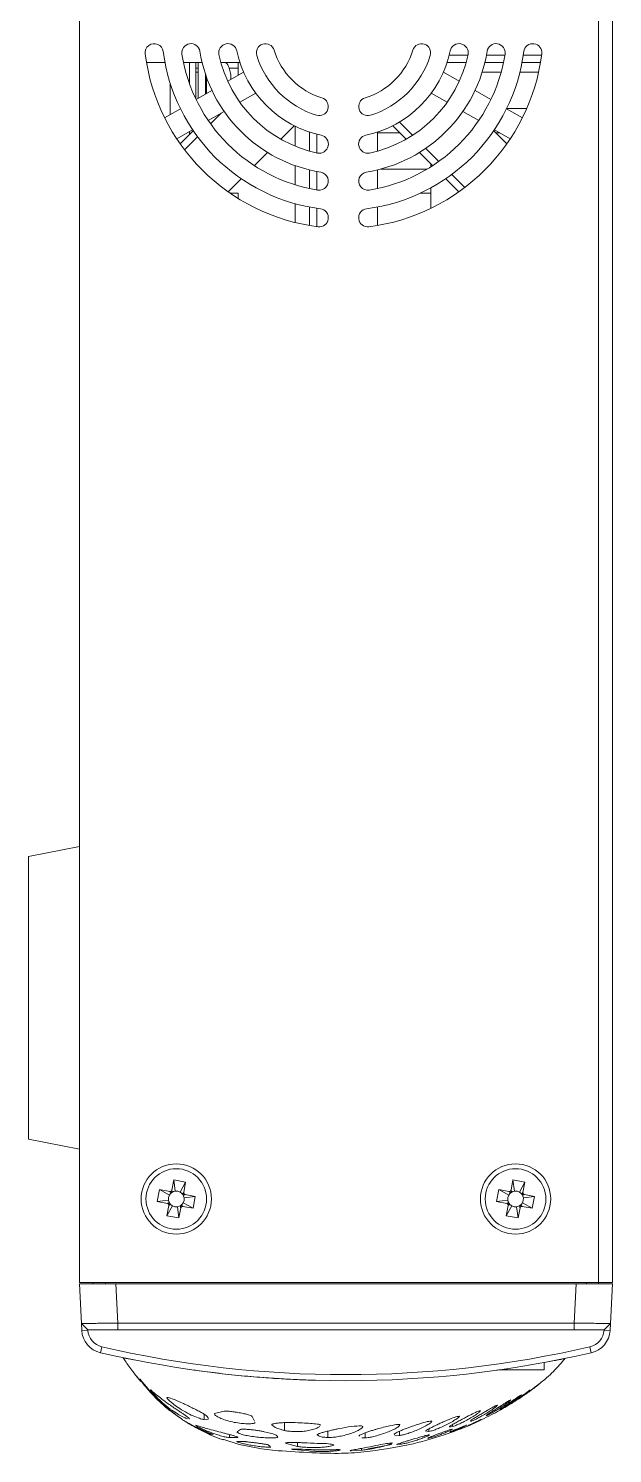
# Model space of a CAD drawing. Header units: millimetres. Extents: x 5 to 589, y 5 to 415.
# Drawn here: x 64.8 to 88.9, y 126.2 to 185 of the extents above; entities that cross this region are included whole.
import ezdxf

# ---------------------------------------------------------------- set-up
doc = ezdxf.new("R2010")
doc.units = ezdxf.units.MM

msp = doc.modelspace()

# ---------------------------------------------------------------- linework, layer by layer
at = {"color": 7, "linetype": 'Continuous', "lineweight": 15}
for p, q in [((88.3278, 227.2748), (88.3278, 133.2748)), ((88.9028, 227.2748), (88.9028, 133.2748)), ((66.9028, 226.2748), (66.9028, 133.2748)), ((69.6725, 183.6248), (70.4347, 183.6248)), ((71.1996, 183.6248), (71.9685, 183.6248)), ((71.4528, 183.6248), (71.4528, 182.7357)), ((71.7028, 182.1347), (71.7028, 183.6248)), ((71.8028, 182.138), (71.8028, 183.6248)), ((72.7429, 183.6248), (73.5262, 183.6248)), ((73.4528, 183.6248), (73.4528, 183.0907)), ((82.8627, 183.6248), (82.0795, 183.6248)), ((82.9363, 183.9248), (82.1663, 183.9248)), ((84.4061, 183.6248), (83.6372, 183.6248)), ((84.4626, 183.9248), (83.7011, 183.9248)), ((85.9332, 183.6248), (85.171, 183.6248)), ((85.9792, 183.9248), (85.2217, 183.9248)), ((71.7028, 183.3895), (71.8028, 183.3895)), ((71.8028, 183.2198), (71.7028, 183.2198)), ((72.1028, 182.3113), (72.1028, 183.1513)), ((72.1528, 183.0055), (72.1528, 182.3401)), ((73.6798, 183.2217), (73.0269, 182.8447)), ((73.0876, 183.3895), (73.4528, 183.3895)), ((73.1528, 183.0476), (73.1528, 182.9175)), ((82.5788, 182.8447), (81.9258, 183.2217)), ((84.3084, 183.2248), (83.5265, 183.2248)), ((85.8541, 183.2248), (85.0836, 183.2248)), ((70.6528, 182.7604), (70.6528, 181.4741)), ((72.3748, 182.4682), (71.7232, 182.0921)), ((73.5269, 181.9787), (74.1798, 182.3557)), ((81.4258, 182.3557), (82.0788, 181.9787)), ((83.8824, 182.0921), (83.2309, 182.4682)), ((71.0721, 181.7162), (70.4213, 181.3404)), ((85.1844, 181.3404), (84.5336, 181.7162)), ((84.5378, 181.7248), (85.3641, 181.7248)), ((72.2232, 181.2261), (72.8748, 181.6022)), ((72.3158, 181.0935), (72.7561, 181.5337)), ((80.6549, 180.6171), (80.1105, 181.1615)), ((82.7309, 181.6022), (83.3824, 181.2261)), ((70.9213, 180.4744), (71.5721, 180.8501)), ((71.0639, 180.2657), (71.6028, 180.8047)), ((71.2435, 180.0211), (71.7791, 180.5567)), ((71.4528, 180.7813), (71.4528, 180.6547)), ((75.2149, 180.457), (75.7687, 181.0108)), ((75.8028, 180.1707), (75.8028, 180.9937)), ((76.4028, 179.9649), (76.4028, 180.7481)), ((76.7028, 179.8913), (76.7028, 180.6613)), ((79.2028, 179.9649), (79.2028, 180.7481)), ((80.1229, 180.7248), (79.2028, 180.7248)), ((80.3908, 180.457), (79.837, 181.0108)), ((84.5418, 180.2657), (84.0029, 180.8047)), ((84.0336, 180.8501), (84.6844, 180.4744)), ((84.2507, 180.7248), (84.0827, 180.7248)), ((81.7342, 179.5378), (81.1957, 180.0763)), ((74.1236, 179.3657), (74.6673, 179.9093)), ((75.8028, 178.5779), (75.8028, 179.3679)), ((81.4821, 179.3657), (80.9384, 179.9093)), ((81.4028, 179.4449), (81.4028, 179.3149)), ((73.0438, 178.2858), (73.5827, 178.8248)), ((76.4028, 178.4216), (76.4028, 179.1904)), ((76.7028, 178.365), (76.7028, 179.1265)), ((79.2028, 178.4216), (79.2028, 179.1904)), ((79.3391, 179.2248), (81.2557, 179.2248)), ((82.5619, 178.2858), (82.023, 178.8248)), ((82.8066, 178.4654), (82.271, 179.001)), ((73.4528, 178.2248), (73.1314, 178.2248)), ((73.4528, 178.2248), (73.4528, 178.0148)), ((81.4028, 178.2248), (80.9667, 178.2248)), ((81.4028, 178.4453), (81.4028, 177.6017)), ((75.8028, 177.0209), (75.8028, 177.7964)), ((76.4028, 176.8945), (76.4028, 177.6566)), ((76.7028, 176.8485), (76.7028, 177.6059)), ((79.2028, 176.8945), (79.2028, 177.6566)), ((66.9028, 151.2748), (64.8048, 150.8552)), ((64.8048, 139.1944), (66.9028, 138.7748)), ((70.2124, 137.1098), (70.1194, 136.6185)), ((70.6301, 137.0308), (70.2124, 137.1098)), ((70.619, 136.8831), (70.2124, 137.1098)), ((70.7966, 137.5082), (70.7175, 137.0904)), ((71.2878, 137.4153), (70.7966, 137.5082)), ((70.7966, 137.5082), (70.8591, 137.0468)), ((71.0611, 137.0087), (71.2878, 137.4153)), ((71.2088, 136.9975), (71.2878, 137.4153)), ((84.2124, 137.1098), (84.1194, 136.6185)), ((84.6301, 137.0308), (84.2124, 137.1098)), ((84.619, 136.8831), (84.2124, 137.1098)), ((84.7966, 137.5082), (84.7175, 137.0904)), ((85.2878, 137.4153), (84.7966, 137.5082)), ((84.7966, 137.5082), (84.8591, 137.0468)), ((85.0611, 137.0087), (85.2878, 137.4153)), ((85.2088, 136.9975), (85.2878, 137.4153)), ((70.5808, 136.6811), (70.1194, 136.6185)), ((70.1194, 136.6185), (70.5372, 136.5395)), ((70.5968, 136.4521), (70.5178, 136.0343)), ((70.7446, 136.4409), (70.5178, 136.0343)), ((71.1867, 136.5665), (71.5933, 136.3398)), ((71.2249, 136.7685), (71.6862, 136.8311)), ((71.6862, 136.8311), (71.2684, 136.9101)), ((71.5933, 136.3398), (71.6862, 136.8311)), ((84.5808, 136.6811), (84.1194, 136.6185)), ((84.1194, 136.6185), (84.5372, 136.5395)), ((84.5968, 136.4521), (84.5178, 136.0343)), ((84.7446, 136.4409), (84.5178, 136.0343)), ((85.1867, 136.5665), (85.5933, 136.3398)), ((85.2249, 136.7685), (85.6862, 136.8311)), ((85.6862, 136.8311), (85.2684, 136.9101)), ((85.5933, 136.3398), (85.6862, 136.8311)), ((70.5178, 136.0343), (71.0091, 135.9414)), ((70.9465, 136.4028), (71.0091, 135.9414)), ((71.0091, 135.9414), (71.0881, 136.3592)), ((71.1755, 136.4188), (71.5933, 136.3398)), ((84.5178, 136.0343), (85.0091, 135.9414)), ((84.9465, 136.4028), (85.0091, 135.9414)), ((85.0091, 135.9414), (85.0881, 136.3592)), ((85.1755, 136.4188), (85.5933, 136.3398)), ((66.9028, 133.2748), (88.3278, 133.2748)), ((66.9028, 133.2248), (68.4049, 133.2248)), ((66.9886, 131.5886), (66.9028, 133.2248)), ((67.4783, 133.2748), (67.4778, 133.2248)), ((68.4049, 133.2248), (68.4899, 131.6025)), ((68.4049, 133.2248), (87.4008, 133.2248)), ((87.3158, 131.6025), (87.4008, 133.2248)), ((87.4008, 133.2248), (88.9028, 133.2248)), ((88.3274, 133.2748), (88.3278, 133.2248)), ((88.3278, 133.2748), (88.9028, 133.2748)), ((88.9028, 133.2248), (88.8171, 131.5886)), ((66.9886, 131.5886), (67.2524, 131.3248)), ((67.0037, 131.3008), (66.9886, 131.5886)), ((67.2533, 131.3139), (67.0037, 131.3008)), ((68.4899, 131.6025), (68.4899, 131.3248)), ((68.4899, 131.6025), (87.3158, 131.6025)), ((87.3158, 131.3248), (68.4899, 131.3248)), ((87.3158, 131.6025), (87.3158, 131.3248)), ((88.5523, 131.3139), (88.802, 131.3008)), ((88.8171, 131.5886), (88.5533, 131.3248)), ((88.8171, 131.5886), (88.802, 131.3008)), ((67.8335, 130.6224), (67.7773, 130.3788)), ((87.9721, 130.6224), (88.0284, 130.3788)), ((68.7043, 130.175), (68.7043, 130.1668)), ((86.0778, 129.9736), (86.0778, 129.6748)), ((86.9362, 130.1365), (86.9362, 130.1408)), ((71.3673, 129.7019), (71.4561, 129.689)), ((71.4561, 129.689), (71.5503, 129.6755)), ((84.5528, 129.6748), (84.2542, 129.6748)), ((84.5528, 129.6748), (84.5528, 129.7189)), ((86.0778, 129.6748), (84.5528, 129.6748)), ((72.0518, 127.6202), (72.2342, 127.6327)), ((72.8738, 127.9644), (72.4734, 127.8708)), ((72.4734, 127.8708), (72.4759, 127.8523)), ((74.1303, 127.5611), (74.0403, 127.7475)), ((84.2749, 128.054), (84.2542, 128.0309)), ((72.3028, 127.0582), (72.3028, 127.0232)), ((72.3028, 127.0232), (72.4165, 127.0028)), ((73.4058, 127.1195), (73.4554, 127.0712)), ((73.5578, 127.2178), (73.4307, 127.1356)), ((79.8975, 127.0272), (79.907, 126.9974)), ((81.1932, 127.1558), (81.2065, 127.1443)), ((81.2411, 127.1143), (81.3261, 127.1248)), ((82.1806, 127.3386), (82.1812, 127.3212)), ((82.1818, 127.3032), (82.3026, 127.3304)), ((82.1974, 127.1002), (82.1956, 127.0978)), ((82.1974, 127.1079), (82.1974, 127.104)), ((82.2101, 127.104), (82.2101, 127.1092)), ((82.9453, 127.3712), (82.98, 127.383)), ((83.0512, 127.5802), (83.0555, 127.5654)), ((73.1002, 126.8797), (73.4222, 126.8879)), ((74.7774, 126.5079), (74.6895, 126.5812)), ((75.4207, 126.6422), (75.4539, 126.6341)), ((75.4539, 126.6341), (75.9109, 126.5164)), ((78.4511, 126.9542), (78.4695, 126.9401)), ((78.5641, 126.8678), (78.6906, 126.8627)), ((79.8033, 126.5866), (78.8028, 126.4105)), ((79.9207, 126.9539), (80.1104, 126.9607)), ((80.0004, 126.591), (80.0316, 126.5939)), ((80.0316, 126.5939), (80.1528, 126.6034)), ((80.1528, 126.6522), (80.1528, 126.6034)), ((81.2783, 126.8524), (81.3049, 126.8485)), ((81.3049, 126.8485), (81.308, 126.8479)), ((75.7456, 126.3855), (76.3736, 126.3263)), ((78.1489, 126.3385), (78.5437, 126.359))]:
    msp.add_line(p, q, dxfattribs=at)
at = {"color": 8, "linetype": 'Continuous', "lineweight": 15}
for p, q in [((64.8048, 150.8552), (64.8048, 139.1944)), ((67.9778, 133.2748), (67.9778, 133.2248)), ((87.8278, 133.2748), (87.8278, 133.2248)), ((72.0518, 127.8457), (72.0518, 127.6202)), ((75.369, 127.4952), (75.369, 127.1697)), ((77.1508, 127.1436), (77.1508, 126.8821)), ((78.6906, 127.0694), (78.6906, 126.8627)), ((80.1104, 127.1386), (80.1104, 126.9607)), ((81.3261, 127.2383), (81.3261, 127.1248)), ((82.3026, 127.4168), (82.3026, 127.3304)), ((83.0607, 127.5854), (83.0607, 127.5476)), ((73.1002, 127.0031), (73.1002, 126.8797)), ((75.4539, 126.6658), (75.4539, 126.6341)), ((75.9109, 126.6716), (75.9109, 126.5164)), ((78.5437, 126.4229), (78.5437, 126.359))]:
    msp.add_line(p, q, dxfattribs=at)
at = {"color": 7, "linetype": 'Continuous', "lineweight": 15, "flags": 128}
for points in [[(70.8591, 137.0468), (70.7863, 137.0282), (70.7197, 136.9933)], [(71.0611, 137.0087), (70.9633, 137.0445), (70.8591, 137.0468)], [(84.8591, 137.0468), (84.7863, 137.0282), (84.7197, 136.9933)], [(85.0611, 137.0087), (84.9633, 137.0445), (84.8591, 137.0468)], [(70.619, 136.8831), (70.5831, 136.7853), (70.5808, 136.6811)], [(70.5808, 136.6811), (70.5994, 136.6083), (70.6343, 136.5417)], [(70.7197, 136.9933), (70.6629, 136.9441), (70.619, 136.8831)], [(70.6343, 136.5417), (70.6835, 136.4849), (70.7446, 136.4409)], [(70.7446, 136.4409), (70.8424, 136.4051), (70.9465, 136.4028)], [(70.9465, 136.4028), (71.0194, 136.4214), (71.0859, 136.4563)], [(71.1713, 136.9079), (71.1221, 136.9647), (71.0611, 137.0087)], [(71.0859, 136.4563), (71.1428, 136.5055), (71.1867, 136.5665)], [(71.2249, 136.7685), (71.2063, 136.8413), (71.1713, 136.9079)], [(71.1867, 136.5665), (71.2225, 136.6643), (71.2249, 136.7685)], [(84.619, 136.8831), (84.5831, 136.7853), (84.5808, 136.6811)], [(84.5808, 136.6811), (84.5994, 136.6083), (84.6343, 136.5417)], [(84.7197, 136.9933), (84.6629, 136.9441), (84.619, 136.8831)], [(84.6343, 136.5417), (84.6835, 136.4849), (84.7446, 136.4409)], [(84.7446, 136.4409), (84.8424, 136.4051), (84.9465, 136.4028)], [(84.9465, 136.4028), (85.0194, 136.4214), (85.0859, 136.4563)], [(85.1713, 136.9079), (85.1221, 136.9647), (85.0611, 137.0087)], [(85.0859, 136.4563), (85.1428, 136.5055), (85.1867, 136.5665)], [(85.2249, 136.7685), (85.2063, 136.8413), (85.1713, 136.9079)], [(85.1867, 136.5665), (85.2225, 136.6643), (85.2249, 136.7685)], [(72.8622, 126.7952), (73.4961, 126.5941), (74.425, 126.4122), (75.1053, 126.3349), (75.1054, 126.3349), (75.1054, 126.3349)]]:
    msp.add_lwpolyline(points, dxfattribs=at)
at = {"color": 7, "linetype": 'Continuous', "lineweight": 15}
for centre, radius in [((70.9028, 136.7248), 1.45), ((70.9028, 136.7248), 1.25), ((84.9028, 136.7248), 1.45), ((84.9028, 136.7248), 1.25)]:
    msp.add_circle(centre, radius, dxfattribs=at)
for centre, radius, start, end in [((69.9916, 184.0248), 0.375, 7.295351, 187.295351), ((77.8028, 185.0248), 7.5, 187.295351, 262.704649), ((71.5068, 184.0248), 0.375, 9.024845, 189.024845), ((77.8028, 185.0248), 6, 189.024845, 260.975155), ((73.0315, 184.0248), 0.375, 11.837004, 191.837004), ((77.8028, 185.0248), 4.5, 191.837004, 258.162996), ((74.5794, 184.0248), 0.375, 17.235285, 197.235285), ((77.8028, 185.0248), 3, 197.235285, 252.764715), ((77.8028, 185.0248), 3, 287.235285, 342.764715), ((77.8028, 185.0248), 4.5, 281.837004, 348.162996), ((77.8028, 185.0248), 6, 279.024845, 350.975155), ((77.8028, 185.0248), 7.5, 277.295351, 352.704649), ((81.0263, 184.0248), 0.375, 342.764715, 162.764715), ((82.5742, 184.0248), 0.375, 348.162996, 168.162996), ((84.0989, 184.0248), 0.375, 350.975155, 170.975155), ((85.6141, 184.0248), 0.375, 352.704649, 172.704649), ((77.8028, 185.0248), 8.25, 187.295351, 262.704649), ((77.8028, 185.0248), 6.75, 189.024845, 260.975155), ((77.8028, 185.0248), 5.25, 191.837004, 258.162996), ((72.4028, 183.0998), 0.75, 23.810628, 44.427004), ((77.8028, 185.0248), 3.75, 197.235285, 252.764715), ((77.8028, 185.0248), 8.25, 277.295351, 352.704649), ((77.8028, 185.0248), 6.75, 279.024845, 350.975155), ((77.8028, 185.0248), 5.25, 281.837004, 348.162996), ((77.8028, 185.0248), 3.75, 287.235285, 342.764715), ((76.8028, 181.8014), 0.375, 252.764715, 72.764715), ((78.8028, 181.8014), 0.375, 107.235285, 287.235285), ((76.8028, 180.2535), 0.375, 258.162996, 78.162996), ((78.8028, 180.2535), 0.375, 101.837004, 281.837004), ((76.8028, 178.7287), 0.375, 260.975155, 80.975155), ((78.8028, 178.7287), 0.375, 99.024845, 279.024845), ((76.8028, 177.2136), 0.375, 262.704649, 82.704649), ((78.8028, 177.2136), 0.375, 97.295351, 277.295351), ((68.0023, 131.3531), 1, 183, 256.996403), ((68.0023, 131.3531), 0.75, 183, 256.996403), ((87.8034, 131.3531), 0.75, 283.003597, 357), ((87.8034, 131.3531), 1, 283.003597, 357), ((77.9028, 174.2248), 44.75, 256.996403, 283.003597), ((77.9028, 174.2248), 45, 256.996403, 283.003597)]:
    msp.add_arc(centre, radius, start, end, dxfattribs=at)
for points, knots in [([(73.0886, 183.4025), (73.0887, 183.4026), (73.0899, 183.4041), (73.0851, 183.398), (73.0807, 183.3925)], [0, 0, 0, 0, 0.0813741, 1, 1, 1, 1]), ([(73.0807, 183.3925), (73.106, 183.323), (73.1466, 183.2113), (73.1511, 183.0925), (73.1528, 183.0476)], [0, 0, 0, 0, 0.6228158, 1, 1, 1, 1]), ([(70.6301, 137.0308), (70.6386, 137.03), (70.6554, 137.0285), (70.6799, 137.037), (70.7, 137.0526), (70.7127, 137.0716), (70.7162, 137.085), (70.7175, 137.0904)], [0, 0, 0, 0, 0.2149681, 0.42996624, 0.64432604, 0.85841929, 1, 1, 1, 1]), ([(70.7197, 136.9933), (70.7196, 136.9932), (70.708, 136.9884), (70.6835, 136.9921), (70.653, 137.0089), (70.6387, 137.0235), (70.6309, 137.0297), (70.6301, 137.0308), (70.6301, 137.0308)], [0, 0, 0, 0, 0.0036471, 0.2632687, 0.5080211, 0.9492439, 0.9999409, 1, 1, 1, 1]), ([(70.7175, 137.0904), (70.7175, 137.0904), (70.7179, 137.0893), (70.7225, 137.0795), (70.7292, 137.0613), (70.7335, 137.0311), (70.7305, 137.012), (70.7258, 137.001), (70.7221, 136.9958), (70.7199, 136.9934), (70.7197, 136.9933)], [0, 0, 0, 0, 0.0000589, 0.0507396, 0.4918206, 0.7364929, 0.8659563, 0.9310566, 0.9963555, 1, 1, 1, 1]), ([(84.6301, 137.0308), (84.6386, 137.03), (84.6554, 137.0285), (84.6799, 137.037), (84.7, 137.0526), (84.7127, 137.0716), (84.7162, 137.085), (84.7175, 137.0904)], [0, 0, 0, 0, 0.21496438, 0.42995711, 0.64432503, 0.85841854, 1, 1, 1, 1]), ([(84.7197, 136.9933), (84.7196, 136.9932), (84.708, 136.9884), (84.6836, 136.9921), (84.6528, 137.0089), (84.6399, 137.0235), (84.6307, 137.0297), (84.6301, 137.0308), (84.6301, 137.0308)], [0, 0, 0, 0, 0.0036468, 0.2632685, 0.5080215, 0.9492441, 0.9999411, 1, 1, 1, 1]), ([(84.7175, 137.0904), (84.7175, 137.0904), (84.7175, 137.0893), (84.7242, 137.0795), (84.7288, 137.0613), (84.7335, 137.0311), (84.7305, 137.012), (84.7258, 137.001), (84.7221, 136.9958), (84.7199, 136.9934), (84.7197, 136.9933)], [0, 0, 0, 0, 0.0000588, 0.0507397, 0.4918206, 0.736493, 0.8659563, 0.9310567, 0.9963554, 1, 1, 1, 1]), ([(70.5372, 136.5395), (70.5372, 136.5395), (70.5382, 136.5395), (70.5485, 136.5462), (70.5663, 136.5508), (70.5965, 136.5555), (70.6157, 136.5525), (70.6267, 136.5478), (70.6318, 136.5441), (70.6342, 136.5418), (70.6343, 136.5417)], [0, 0, 0, 0, 0.0000587, 0.0507393, 0.4918201, 0.7364937, 0.8659554, 0.9310565, 0.9963545, 1, 1, 1, 1]), ([(70.5968, 136.4521), (70.5976, 136.4605), (70.5991, 136.4774), (70.5906, 136.5018), (70.5751, 136.522), (70.5561, 136.5347), (70.5426, 136.5381), (70.5372, 136.5395)], [0, 0, 0, 0, 0.2149654, 0.4299588, 0.6443443, 0.8584424, 1, 1, 1, 1]), ([(70.6343, 136.5417), (70.6344, 136.5415), (70.6392, 136.53), (70.6356, 136.5054), (70.6184, 136.4753), (70.6053, 136.4596), (70.5976, 136.4532), (70.5968, 136.4521), (70.5968, 136.4521)], [0, 0, 0, 0, 0.0036465, 0.2632692, 0.5080208, 0.9492439, 0.9999409, 1, 1, 1, 1]), ([(71.0881, 136.3592), (71.0881, 136.3592), (71.0877, 136.3603), (71.0832, 136.3701), (71.0764, 136.3883), (71.0722, 136.4185), (71.0752, 136.4376), (71.0799, 136.4487), (71.0835, 136.4538), (71.0858, 136.4562), (71.0859, 136.4563)], [0, 0, 0, 0, 0.00005885, 0.05073872, 0.49181938, 0.73649315, 0.8659547, 0.93105671, 0.99635398, 1, 1, 1, 1]), ([(71.0859, 136.4563), (71.0861, 136.4564), (71.0977, 136.4611), (71.1221, 136.4576), (71.1526, 136.4406), (71.1669, 136.4261), (71.1747, 136.4199), (71.1755, 136.4188), (71.1755, 136.4188)], [0, 0, 0, 0, 0.0036462, 0.2632681, 0.5080207, 0.9492445, 0.9999409, 1, 1, 1, 1]), ([(71.1713, 136.9079), (71.1713, 136.9081), (71.1664, 136.9196), (71.17, 136.9439), (71.1872, 136.9754), (71.2004, 136.9854), (71.208, 136.9975), (71.2088, 136.9975), (71.2088, 136.9975)], [0, 0, 0, 0, 0.0036465, 0.2632675, 0.5080208, 0.9492443, 0.9999414, 1, 1, 1, 1]), ([(71.2684, 136.9101), (71.2684, 136.9101), (71.2674, 136.9101), (71.2572, 136.9034), (71.2394, 136.8988), (71.2092, 136.8941), (71.19, 136.8971), (71.179, 136.9018), (71.1738, 136.9055), (71.1715, 136.9078), (71.1713, 136.9079)], [0, 0, 0, 0, 0.0000587, 0.0507393, 0.4918201, 0.7364935, 0.8659555, 0.9310566, 0.9963545, 1, 1, 1, 1]), ([(71.2088, 136.9975), (71.2081, 136.9891), (71.2066, 136.9722), (71.2151, 136.9478), (71.2306, 136.9276), (71.2496, 136.915), (71.2631, 136.9115), (71.2684, 136.9101)], [0, 0, 0, 0, 0.21497077, 0.42996961, 0.64433529, 0.85843883, 1, 1, 1, 1]), ([(84.5372, 136.5395), (84.5372, 136.5395), (84.5383, 136.5395), (84.5482, 136.5462), (84.5663, 136.5508), (84.5965, 136.5555), (84.6157, 136.5525), (84.6267, 136.5478), (84.6318, 136.5441), (84.6342, 136.5418), (84.6343, 136.5417)], [0, 0, 0, 0, 0.0000588, 0.0507392, 0.49182, 0.7364932, 0.8659555, 0.9310567, 0.9963547, 1, 1, 1, 1]), ([(84.5968, 136.4521), (84.5976, 136.4605), (84.5991, 136.4774), (84.5906, 136.5018), (84.5751, 136.522), (84.5561, 136.5347), (84.5426, 136.5381), (84.5372, 136.5395)], [0, 0, 0, 0, 0.2149647, 0.4299581, 0.6443392, 0.8584333, 1, 1, 1, 1]), ([(84.6343, 136.5417), (84.6344, 136.5415), (84.6392, 136.53), (84.6356, 136.5054), (84.6187, 136.4753), (84.6041, 136.4596), (84.5979, 136.4532), (84.5968, 136.4521), (84.5968, 136.4521)], [0, 0, 0, 0, 0.0036464, 0.2632691, 0.5080207, 0.9492437, 0.9999407, 1, 1, 1, 1]), ([(85.0881, 136.3592), (85.0881, 136.3592), (85.0876, 136.3603), (85.0838, 136.3701), (85.0763, 136.3883), (85.0722, 136.4185), (85.0751, 136.4376), (85.0799, 136.4487), (85.0835, 136.4538), (85.0858, 136.4562), (85.0859, 136.4563)], [0, 0, 0, 0, 0.0000589, 0.0507387, 0.4918194, 0.7364933, 0.8659547, 0.9310568, 0.996354, 1, 1, 1, 1]), ([(85.0859, 136.4563), (85.0861, 136.4564), (85.0977, 136.4611), (85.1221, 136.4576), (85.1529, 136.4406), (85.1658, 136.4261), (85.175, 136.4199), (85.1755, 136.4188), (85.1755, 136.4188)], [0, 0, 0, 0, 0.003646, 0.263268, 0.5080206, 0.9492444, 0.9999411, 1, 1, 1, 1]), ([(85.1713, 136.9079), (85.1713, 136.9081), (85.1665, 136.9196), (85.1701, 136.9439), (85.187, 136.9754), (85.2016, 136.9854), (85.2078, 136.9975), (85.2088, 136.9975), (85.2088, 136.9975)], [0, 0, 0, 0, 0.0036464, 0.2632674, 0.5080207, 0.9492442, 0.9999412, 1, 1, 1, 1]), ([(85.2684, 136.9101), (85.2684, 136.9101), (85.2674, 136.9101), (85.2575, 136.9034), (85.2393, 136.8988), (85.2092, 136.8941), (85.19, 136.8971), (85.179, 136.9018), (85.1738, 136.9055), (85.1715, 136.9078), (85.1713, 136.9079)], [0, 0, 0, 0, 0.0000588, 0.0507392, 0.49182, 0.736493, 0.8659556, 0.9310568, 0.9963547, 1, 1, 1, 1]), ([(85.2088, 136.9975), (85.2081, 136.9891), (85.2066, 136.9722), (85.2151, 136.9478), (85.2306, 136.9276), (85.2496, 136.915), (85.2631, 136.9115), (85.2684, 136.9101)], [0, 0, 0, 0, 0.2149701, 0.4299689, 0.6443303, 0.8584298, 1, 1, 1, 1]), ([(71.1755, 136.4188), (71.1671, 136.4196), (71.1502, 136.4211), (71.1258, 136.4126), (71.1057, 136.397), (71.093, 136.378), (71.0895, 136.3646), (71.0881, 136.3592)], [0, 0, 0, 0, 0.2149742, 0.429979, 0.6443454, 0.8584453, 1, 1, 1, 1]), ([(85.1755, 136.4188), (85.1671, 136.4196), (85.1502, 136.4211), (85.1258, 136.4126), (85.1057, 136.397), (85.093, 136.378), (85.0895, 136.3646), (85.0881, 136.3592)], [0, 0, 0, 0, 0.21497045, 0.42996986, 0.64434444, 0.85844458, 1, 1, 1, 1]), ([(66.9886, 131.5886), (67.0023, 131.5886), (67.0324, 131.5884), (67.2513, 131.5892), (67.525, 131.5919), (67.7992, 131.5949), (68.1271, 131.5988), (68.3666, 131.6012), (68.4899, 131.6025)], [0, 0, 0, 0, 0.1951281, 0.4263392, 0.5560936, 0.6949604, 0.8429307, 1, 1, 1, 1]), ([(68.4899, 131.3248), (68.4093, 131.3248), (68.2465, 131.3248), (67.9365, 131.3248), (67.595, 131.3248), (67.3631, 131.3248), (67.2617, 131.3248), (67.2555, 131.3248), (67.2524, 131.3248)], [0, 0, 0, 0, 0.1244514, 0.2513694, 0.5002161, 0.7489386, 0.875642, 1, 1, 1, 1]), ([(87.3158, 131.6025), (87.4391, 131.6012), (87.6786, 131.5988), (88.0065, 131.5949), (88.2806, 131.5919), (88.5543, 131.5892), (88.7732, 131.5884), (88.8033, 131.5886), (88.8171, 131.5886)], [0, 0, 0, 0, 0.1570695, 0.3050396, 0.4439068, 0.5736611, 0.8048719, 1, 1, 1, 1]), ([(88.5533, 131.3248), (88.5502, 131.3248), (88.5439, 131.3248), (88.4426, 131.3248), (88.2106, 131.3248), (87.8692, 131.3248), (87.5592, 131.3248), (87.3964, 131.3248), (87.3158, 131.3248)], [0, 0, 0, 0, 0.1242814, 0.2510574, 0.4997798, 0.7486268, 0.8754736, 1, 1, 1, 1]), ([(68.7044, 130.1727), (68.7417, 130.1174), (68.8093, 130.017), (68.9716, 129.7907), (69.1189, 129.587), (69.2562, 129.4155), (69.3055, 129.3539)], [0, 0, 0, 0, 0.3529863, 0.6400173, 0.8708943, 1, 1, 1, 1]), ([(69.1278, 130.0887), (68.982, 130.1175), (68.7353, 130.1664), (68.7345, 130.1666), (68.7342, 130.1667)], [0, 0, 0, 0, 0.5914657, 1, 1, 1, 1]), ([(85.5833, 128.8669), (85.6228, 128.8956), (85.8182, 129.0377), (86.1167, 129.2863), (86.4367, 129.5664), (86.6349, 129.7831), (86.78, 129.9506), (86.8842, 130.0745), (86.9176, 130.1161), (86.9358, 130.1388)], [0, 0, 0, 0, 0.0341082, 0.1689867, 0.2983834, 0.4688762, 0.6136613, 0.7890903, 1, 1, 1, 1]), ([(86.9344, 130.1377), (86.9348, 130.1378), (86.977, 130.1456), (86.8129, 130.1125), (86.4788, 130.0491), (86.3105, 130.0172)], [0, 0, 0, 0, 0.0047155, 0.4986663, 1, 1, 1, 1]), ([(69.2028, 129.481), (69.2062, 129.4768), (69.213, 129.4685), (69.2716, 129.3967), (69.3241, 129.3309), (69.3684, 129.2814), (69.3692, 129.2805)], [0, 0, 0, 0, 0.2803971, 0.5587478, 0.9923862, 1, 1, 1, 1]), ([(69.418, 129.219), (69.3678, 129.2817), (69.2964, 129.3707), (69.2764, 129.3945), (69.2705, 129.4016)], [0, 0, 0, 0, 0.70448837, 1, 1, 1, 1]), ([(69.2705, 129.4016), (69.271, 129.4003), (69.2721, 129.3978), (69.3218, 129.3324), (69.3759, 129.2611), (69.4255, 129.2025), (69.4341, 129.1923)], [0, 0, 0, 0, 0.2641429, 0.5267613, 0.9176268, 1, 1, 1, 1]), ([(71.5503, 129.6755), (71.6449, 129.6621), (71.8599, 129.6314), (72.2881, 129.5757), (72.7895, 129.5153), (73.3164, 129.4581), (73.8489, 129.4065), (74.3642, 129.3633), (74.8392, 129.3285), (75.0984, 129.3124), (75.2267, 129.3044)], [0, 0, 0, 0, 0.1099784, 0.2500119, 0.3748269, 0.4994867, 0.6281673, 0.7497227, 0.8760719, 1, 1, 1, 1]), ([(84.2494, 129.6748), (84.2215, 129.6706), (84.1784, 129.664), (84.1278, 129.6574), (84.1101, 129.6551)], [0, 0, 0, 0, 0.6488767, 1, 1, 1, 1]), ([(69.4064, 129.2829), (69.4009, 129.2885), (69.3901, 129.2997), (69.4246, 129.2488), (69.5131, 129.1292), (69.6962, 128.8992), (69.98, 128.5803), (70.3026, 128.2691), (70.5721, 128.0412), (70.7596, 127.9001), (70.8693, 127.826), (70.888, 127.8156), (70.8953, 127.8116)], [0, 0, 0, 0, 0.0573215, 0.114536, 0.1905733, 0.3065914, 0.4730333, 0.6417925, 0.7570155, 0.8488856, 0.9413571, 1, 1, 1, 1]), ([(69.926, 128.6803), (69.7915, 128.8328), (69.5562, 129.0997), (69.4513, 129.2279), (69.4064, 129.2829)], [0, 0, 0, 0, 0.5715241, 1, 1, 1, 1]), ([(69.8476, 128.8446), (69.8431, 128.8469), (69.8343, 128.8514), (69.8827, 128.786), (69.9959, 128.6488), (70.1976, 128.4349), (70.4871, 128.1774), (70.7978, 127.9511), (71.0749, 127.7843), (71.2671, 127.6868), (71.3313, 127.6628), (71.3591, 127.6525)], [0, 0, 0, 0, 0.0703169, 0.1404439, 0.2375492, 0.3785786, 0.5239611, 0.6875754, 0.8002304, 0.9135119, 1, 1, 1, 1]), ([(70.4278, 128.375), (70.2661, 128.4998), (69.9912, 128.7119), (69.8895, 128.8059), (69.8476, 128.8446)], [0, 0, 0, 0, 0.5882131, 1, 1, 1, 1]), ([(75.2267, 129.3044), (75.4924, 129.29), (76.0242, 129.2611), (76.4369, 129.2487), (76.6434, 129.2424)], [0, 0, 0, 0, 0.4997168, 1, 1, 1, 1]), ([(84.6964, 128.2678), (84.6945, 128.2661), (84.6908, 128.2628), (84.7276, 128.2849), (84.7922, 128.3252), (84.8867, 128.386), (85.0106, 128.4683), (85.1573, 128.5703), (85.2991, 128.6747), (85.4073, 128.7596), (85.4739, 128.8153), (85.4986, 128.8392), (85.4864, 128.8333), (85.4573, 128.8121), (85.4433, 128.802)], [0, 0, 0, 0, 0.06981, 0.1395551, 0.2111742, 0.2912813, 0.3840489, 0.4915687, 0.6108275, 0.7101499, 0.7895134, 0.8694029, 0.9371172, 1, 1, 1, 1]), ([(85.0461, 128.4839), (85.0492, 128.4859), (85.0552, 128.49), (85.1011, 128.5205), (85.1703, 128.567), (85.2663, 128.6327), (85.3872, 128.7177), (85.5216, 128.8162), (85.6359, 128.9044), (85.7088, 128.9637), (85.7378, 128.9885), (85.7433, 128.9938), (85.7448, 128.9952)], [0, 0, 0, 0, 0.0861828, 0.1721544, 0.2633663, 0.3688426, 0.4925142, 0.6339115, 0.7828366, 0.8850659, 0.9692231, 1, 1, 1, 1]), ([(85.4433, 128.802), (85.4102, 128.7773), (85.3443, 128.7282), (85.2216, 128.6368), (85.1397, 128.5776), (85.1068, 128.5539)], [0, 0, 0, 0, 0.3758606, 0.7493339, 1, 1, 1, 1]), ([(85.48, 128.7933), (85.4394, 128.7629), (85.3671, 128.7087), (85.2959, 128.6577), (85.2646, 128.6353)], [0, 0, 0, 0, 0.5609833, 1, 1, 1, 1]), ([(85.7478, 128.9857), (85.7481, 128.986), (85.7889, 129.0165), (85.8467, 129.0622), (85.9046, 129.1087), (85.9295, 129.1294), (85.9296, 129.13), (85.9074, 129.1122), (85.8623, 129.0759), (85.791, 129.019), (85.6913, 128.9414), (85.5771, 128.8555), (85.4879, 128.7908), (85.4517, 128.7656), (85.4487, 128.7635)], [0, 0, 0, 0, 0.00109306, 0.13488924, 0.22130686, 0.29469966, 0.36833379, 0.43665898, 0.5092681, 0.61472303, 0.72187755, 0.85116303, 0.98781786, 1, 1, 1, 1]), ([(85.7448, 128.9952), (85.7451, 128.9961), (85.7457, 128.998), (85.7093, 128.9702), (85.6431, 128.9185), (85.5616, 128.8552), (85.4998, 128.8084), (85.48, 128.7933)], [0, 0, 0, 0, 0.1890464, 0.377747, 0.5745497, 0.8632802, 1, 1, 1, 1]), ([(70.6612, 127.9998), (70.6336, 128.0215), (70.5787, 128.0648), (70.4447, 128.1737), (70.2821, 128.3153), (70.1073, 128.4875), (69.9896, 128.6118), (69.9349, 128.6707), (69.926, 128.6803)], [0, 0, 0, 0, 0.1489556, 0.2970071, 0.513864, 0.7339744, 0.9567453, 1, 1, 1, 1]), ([(71.2457, 127.8158), (71.2155, 127.837), (71.1552, 127.8792), (71.0131, 127.9721), (70.8444, 128.084), (70.6548, 128.2134), (70.5117, 128.3152), (70.4438, 128.3636), (70.4278, 128.375)], [0, 0, 0, 0, 0.163639, 0.3266191, 0.5089967, 0.7145065, 0.9326407, 1, 1, 1, 1]), ([(70.5201, 128.5366), (70.5165, 128.5297), (70.5093, 128.5159), (70.5818, 128.4345), (70.7119, 128.3165), (70.9177, 128.1574), (71.198, 127.975), (71.516, 127.8066), (71.7988, 127.6887), (71.9721, 127.6346), (72.0324, 127.6237), (72.0518, 127.6202)], [0, 0, 0, 0, 0.0931188, 0.1858869, 0.2870622, 0.409505, 0.551848, 0.6987568, 0.8315454, 0.9460483, 1, 1, 1, 1]), ([(71.2019, 128.2799), (71.0232, 128.3593), (70.6903, 128.5073), (70.5739, 128.5273), (70.5201, 128.5366)], [0, 0, 0, 0, 0.53684854, 1, 1, 1, 1]), ([(72.1374, 127.7873), (72.1131, 127.8051), (72.0644, 127.8407), (71.9254, 127.9187), (71.7519, 128.0105), (71.552, 128.1123), (71.3543, 128.211), (71.2505, 128.2579), (71.2019, 128.2799)], [0, 0, 0, 0, 0.1551917, 0.3099888, 0.4755305, 0.6535221, 0.8375264, 1, 1, 1, 1]), ([(82.1279, 127.0485), (82.3895, 127.1436), (82.9853, 127.3603), (83.7319, 127.7222), (84.31, 128.0309), (84.5687, 128.1918), (84.6519, 128.2436)], [0, 0, 0, 0, 0.2364489, 0.5383697, 0.8514031, 1, 1, 1, 1]), ([(83.0607, 127.5476), (83.0758, 127.5524), (83.1061, 127.562), (83.2112, 127.61), (83.3502, 127.6796), (83.5237, 127.7737), (83.7195, 127.8892), (83.9139, 128.0152), (84.0588, 128.1207), (84.1385, 128.188), (84.148, 128.2032), (84.1522, 128.21)], [0, 0, 0, 0, 0.096795, 0.1933945, 0.2950486, 0.408563, 0.536093, 0.6755101, 0.8167855, 0.9186711, 1, 1, 1, 1]), ([(84.1522, 128.21), (84.1452, 128.2129), (84.1312, 128.2189), (84.0089, 128.1563), (83.8592, 128.0706), (83.7475, 128.0055), (83.7078, 127.9823)], [0, 0, 0, 0, 0.2770981, 0.5538077, 0.841332, 1, 1, 1, 1]), ([(83.7272, 127.7922), (83.7442, 127.7998), (83.7781, 127.815), (83.8814, 127.8697), (84.0147, 127.9448), (84.1795, 128.0438), (84.3627, 128.162), (84.5277, 128.2781), (84.6442, 128.3684), (84.7045, 128.4214), (84.7166, 128.4376), (84.7115, 128.4376), (84.7105, 128.4376)], [0, 0, 0, 0, 0.0954526, 0.1906271, 0.2929549, 0.4094559, 0.5413263, 0.6838115, 0.7993684, 0.8947156, 0.9786358, 1, 1, 1, 1]), ([(84.3896, 128.2482), (84.3489, 128.2221), (84.2676, 128.1699), (84.1195, 128.0737), (83.9672, 127.9757), (83.839, 127.8935), (83.7631, 127.8437), (83.7412, 127.8279), (83.7333, 127.8221)], [0, 0, 0, 0, 0.1816877, 0.362655, 0.5642455, 0.7657614, 0.9145993, 1, 1, 1, 1]), ([(84.2542, 128.0309), (84.2581, 128.0321), (84.266, 128.0345), (84.3264, 128.068), (84.4169, 128.1212), (84.5404, 128.197), (84.6929, 128.2956), (84.8612, 128.4113), (85.0071, 128.5195), (85.1034, 128.5971), (85.1481, 128.637), (85.1525, 128.644), (85.1542, 128.6468)], [0, 0, 0, 0, 0.0856772, 0.1712065, 0.2606244, 0.3616233, 0.4780205, 0.6102782, 0.7513365, 0.8564795, 0.943428, 1, 1, 1, 1]), ([(84.8799, 128.4677), (84.8327, 128.4349), (84.7444, 128.3734), (84.5919, 128.2685), (84.4571, 128.1776), (84.3476, 128.1044), (84.293, 128.0674), (84.2782, 128.0565), (84.2749, 128.054)], [0, 0, 0, 0, 0.2183302, 0.408541, 0.6188973, 0.7842095, 0.9504752, 1, 1, 1, 1]), ([(84.7105, 128.4376), (84.6912, 128.4297), (84.6527, 128.4138), (84.5234, 128.3331), (84.4251, 128.2707), (84.3896, 128.2482)], [0, 0, 0, 0, 0.3905003, 0.7795782, 1, 1, 1, 1]), ([(84.6519, 128.2436), (84.7571, 128.3064), (84.976, 128.437), (85.1657, 128.5678), (85.2643, 128.6358)], [0, 0, 0, 0, 0.4803988, 1, 1, 1, 1]), ([(84.9201, 128.4215), (84.8771, 128.3918), (84.7909, 128.3321), (84.7186, 128.2835), (84.7018, 128.2716), (84.6964, 128.2678)], [0, 0, 0, 0, 0.40390986, 0.8102133, 1, 1, 1, 1]), ([(85.1542, 128.6468), (85.1487, 128.646), (85.1377, 128.6444), (85.049, 128.5852), (84.9545, 128.5195), (84.8924, 128.4764), (84.8799, 128.4677)], [0, 0, 0, 0, 0.3012854, 0.6018164, 0.9201073, 1, 1, 1, 1]), ([(85.1068, 128.5539), (85.0719, 128.5289), (85.0074, 128.4828), (84.9476, 128.4408), (84.9201, 128.4215)], [0, 0, 0, 0, 0.5406358, 1, 1, 1, 1]), ([(70.8846, 127.8214), (70.8805, 127.827), (70.8719, 127.8387), (70.734, 127.9441), (70.6612, 127.9998)], [0, 0, 0, 0, 0.47245916, 1, 1, 1, 1]), ([(70.8789, 127.8176), (70.9594, 127.758), (71.1086, 127.6477), (71.2416, 127.5673), (71.3028, 127.5303)], [0, 0, 0, 0, 0.5400491, 1, 1, 1, 1]), ([(71.4345, 127.6499), (71.4358, 127.6499), (71.4646, 127.6483), (71.3855, 127.7113), (71.2799, 127.7903), (71.2457, 127.8158)], [0, 0, 0, 0, 0.0306084, 0.6865265, 1, 1, 1, 1]), ([(72.22, 127.6643), (72.2202, 127.6863), (72.2204, 127.7157), (72.154, 127.773), (72.1374, 127.7873)], [0, 0, 0, 0, 0.7500743, 1, 1, 1, 1]), ([(72.4791, 127.8284), (72.5042, 127.8063), (72.5557, 127.7609), (72.7391, 127.6693), (72.9885, 127.5727), (73.2858, 127.5038), (73.5805, 127.4627), (73.8369, 127.444), (74.0321, 127.4497), (74.1341, 127.4708), (74.1542, 127.4904), (74.1612, 127.4972)], [0, 0, 0, 0, 0.1129681, 0.2316208, 0.3575718, 0.4837436, 0.6000296, 0.7150383, 0.8274922, 0.939745, 1, 1, 1, 1]), ([(74.0403, 127.7475), (74.0146, 127.7627), (73.9633, 127.7932), (73.8054, 127.8414), (73.609, 127.8869), (73.3907, 127.9265), (73.1808, 127.9557), (72.992, 127.9726), (72.9142, 127.9672), (72.8738, 127.9644)], [0, 0, 0, 0, 0.1433202, 0.2866257, 0.430262, 0.5730598, 0.7138479, 0.85167, 1, 1, 1, 1]), ([(81.3261, 127.1248), (81.3567, 127.132), (81.4178, 127.1464), (81.5772, 127.2015), (81.7695, 127.2778), (81.9889, 127.3764), (82.2137, 127.4908), (82.4128, 127.6075), (82.5475, 127.7024), (82.596, 127.7533), (82.5785, 127.7582), (82.5719, 127.7601)], [0, 0, 0, 0, 0.1021597, 0.2041532, 0.3105306, 0.4258784, 0.5510086, 0.6827473, 0.8121795, 0.9283029, 1, 1, 1, 1]), ([(82.5719, 127.7601), (82.5192, 127.7499), (82.4161, 127.7298), (82.1805, 127.6335), (82.0419, 127.5764), (82.0247, 127.5693)], [0, 0, 0, 0, 0.4775681, 0.9352404, 1, 1, 1, 1]), ([(82.9916, 127.7899), (82.9404, 127.7634), (82.8381, 127.7104), (82.656, 127.6122), (82.4732, 127.5129), (82.3135, 127.4242), (82.2134, 127.365), (82.1898, 127.346), (82.1806, 127.3386)], [0, 0, 0, 0, 0.1729028, 0.3452757, 0.5316462, 0.7186593, 0.8914355, 1, 1, 1, 1]), ([(82.3026, 127.3304), (82.335, 127.3416), (82.3996, 127.3639), (82.5555, 127.4308), (82.7399, 127.5184), (82.9484, 127.6281), (83.1581, 127.7515), (83.3233, 127.8623), (83.4299, 127.9457), (83.4434, 127.9674), (83.4501, 127.9781)], [0, 0, 0, 0, 0.1119832, 0.2236857, 0.342744, 0.4745744, 0.6186117, 0.7679298, 0.8856755, 1, 1, 1, 1]), ([(82.98, 127.383), (82.983, 127.384), (82.989, 127.3859), (83.028, 127.4025), (83.085, 127.4277), (83.1596, 127.4617), (83.2464, 127.5026), (83.3356, 127.5461), (83.4131, 127.5854), (83.464, 127.6127), (83.485, 127.6253), (83.4761, 127.622), (83.472, 127.6205)], [0, 0, 0, 0, 0.0888145, 0.177514, 0.2692768, 0.3686611, 0.4768971, 0.5920958, 0.708215, 0.8170903, 0.9140492, 1, 1, 1, 1]), ([(83.4501, 127.9781), (83.4389, 127.9828), (83.4166, 127.9922), (83.2526, 127.9215), (83.0812, 127.8351), (82.9916, 127.7899)], [0, 0, 0, 0, 0.3232797, 0.6461882, 1, 1, 1, 1]), ([(83.7078, 127.9823), (83.6597, 127.9541), (83.5638, 127.8976), (83.4012, 127.7999), (83.2457, 127.7064), (83.1217, 127.6303), (83.0656, 127.5929), (83.0537, 127.5824), (83.0512, 127.5802)], [0, 0, 0, 0, 0.191484, 0.3824644, 0.5863542, 0.7825125, 0.9547657, 1, 1, 1, 1]), ([(83.472, 127.6205), (83.44, 127.6063), (83.3953, 127.5864), (83.3148, 127.549), (83.292, 127.5383)], [0, 0, 0, 0, 0.7161225, 1, 1, 1, 1]), ([(83.7333, 127.8221), (83.7112, 127.804), (83.6743, 127.7737), (83.7121, 127.7869), (83.7272, 127.7922)], [0, 0, 0, 0, 0.5985349, 1, 1, 1, 1]), ([(71.7645, 127.2928), (71.6388, 127.3542), (71.3843, 127.4786), (71.3303, 127.5105), (71.303, 127.5268)], [0, 0, 0, 0, 0.4935597, 1, 1, 1, 1]), ([(71.303, 127.5268), (71.3061, 127.5246), (71.3124, 127.5203), (71.377, 127.4804), (71.4773, 127.4205), (71.6184, 127.3402), (71.7936, 127.2469), (71.9808, 127.1554), (72.1448, 127.0824), (72.2556, 127.0378), (72.2987, 127.0228), (72.3019, 127.0231), (72.3028, 127.0232)], [0, 0, 0, 0, 0.08955654, 0.17891061, 0.27340166, 0.38121539, 0.50233613, 0.62949991, 0.75145861, 0.86166446, 0.96132211, 1, 1, 1, 1]), ([(71.7066, 127.3853), (71.7057, 127.3826), (71.704, 127.3772), (71.7871, 127.3297), (71.926, 127.2596), (72.1234, 127.1703), (72.3646, 127.0742), (72.6183, 126.9875), (72.8431, 126.9236), (73.0065, 126.887), (73.0821, 126.8767), (73.0961, 126.879), (73.1002, 126.8797)], [0, 0, 0, 0, 0.0960899, 0.1920398, 0.2918655, 0.400974, 0.5179219, 0.6363591, 0.7497616, 0.8562475, 0.9578743, 1, 1, 1, 1]), ([(72.7415, 127.0953), (72.526, 127.1526), (72.0957, 127.267), (71.7909, 127.3702), (71.7267, 127.3817), (71.7066, 127.3853)], [0, 0, 0, 0, 0.4080008, 0.8146209, 1, 1, 1, 1]), ([(72.4246, 127.0027), (72.4256, 127.0026), (72.4311, 127.0021), (72.4037, 127.0151), (72.3436, 127.0413), (72.2495, 127.0806), (72.1313, 127.1302), (71.9992, 127.187), (71.8666, 127.246), (71.7984, 127.2772), (71.7645, 127.2928)], [0, 0, 0, 0, 0.0272515, 0.1501682, 0.2748095, 0.4055402, 0.5447996, 0.6930462, 0.8473662, 1, 1, 1, 1]), ([(71.826, 127.2324), (71.8755, 127.2057), (72.2166, 127.0212), (72.5552, 126.8724), (72.8412, 126.7911), (72.8593, 126.7859)], [0, 0, 0, 0, 0.13697969, 0.9451619, 1, 1, 1, 1]), ([(73.4222, 126.8879), (73.4357, 126.8882), (73.4628, 126.8889), (73.4414, 126.9035), (73.376, 126.9268), (73.2682, 126.9582), (73.1292, 126.9957), (72.9738, 127.0363), (72.8392, 127.071), (72.768, 127.0887), (72.7415, 127.0953)], [0, 0, 0, 0, 0.1265241, 0.2530079, 0.3806575, 0.5109624, 0.6443983, 0.7806989, 0.9185262, 1, 1, 1, 1]), ([(73.4554, 127.0712), (73.4801, 127.0595), (73.5295, 127.036), (73.7112, 126.9821), (73.95, 126.9332), (74.229, 126.9006), (74.5104, 126.8746), (74.7637, 126.8632), (74.9586, 126.8661), (75.0709, 126.8795), (75.0868, 126.8932), (75.0935, 126.899)], [0, 0, 0, 0, 0.1154088, 0.2307787, 0.3473465, 0.4628982, 0.5778456, 0.691716, 0.8044429, 0.9170651, 1, 1, 1, 1]), ([(74.5331, 127.1219), (74.4917, 127.1308), (74.4088, 127.1485), (74.2337, 127.1751), (74.0453, 127.1986), (73.8609, 127.2166), (73.7042, 127.2259), (73.6032, 127.2252), (73.5702, 127.2198), (73.5578, 127.2178)], [0, 0, 0, 0, 0.1529762, 0.3059556, 0.4587881, 0.6107501, 0.7611836, 0.9098507, 1, 1, 1, 1]), ([(75.0935, 126.899), (75.0754, 126.9306), (75.0389, 126.9943), (74.7025, 127.0792), (74.5331, 127.1219)], [0, 0, 0, 0, 0.4966005, 1, 1, 1, 1]), ([(75.8138, 127.4962), (75.7571, 127.4984), (75.6438, 127.5028), (75.4401, 127.4994), (75.2396, 127.4904), (75.0605, 127.475), (74.9251, 127.4534), (74.8528, 127.4291), (74.8453, 127.4119), (74.8423, 127.405)], [0, 0, 0, 0, 0.1491061, 0.2982031, 0.4475308, 0.5972631, 0.7475571, 0.8987343, 1, 1, 1, 1]), ([(74.8423, 127.405), (74.9305, 127.3344), (75.0379, 127.2484), (75.3189, 127.1816), (75.369, 127.1697)], [0, 0, 0, 0, 0.8213595, 1, 1, 1, 1]), ([(75.369, 127.1697), (75.4243, 127.1597), (75.5348, 127.1397), (75.7781, 127.1243), (76.0437, 127.1275), (76.3074, 127.1528), (76.5384, 127.2064), (76.7273, 127.274), (76.7888, 127.3184), (76.8204, 127.3411)], [0, 0, 0, 0, 0.1429364, 0.2859409, 0.4272338, 0.5664852, 0.705466, 0.8489101, 1, 1, 1, 1]), ([(76.777, 127.4287), (76.6041, 127.4466), (76.3483, 127.473), (75.9447, 127.4905), (75.8138, 127.4962)], [0, 0, 0, 0, 0.6758078, 1, 1, 1, 1]), ([(77.6118, 127.2471), (77.5591, 127.2369), (77.454, 127.2166), (77.2658, 127.1726), (77.0791, 127.1264), (76.9111, 127.081), (76.7864, 127.0409), (76.7237, 127.0113), (76.721, 126.9981), (76.72, 126.9929)], [0, 0, 0, 0, 0.1475408, 0.2949136, 0.4461156, 0.5992536, 0.7517089, 0.9020693, 1, 1, 1, 1]), ([(76.8344, 127.3812), (76.8375, 127.3871), (76.8499, 127.4103), (76.8082, 127.4209), (76.777, 127.4287)], [0, 0, 0, 0, 0.2523228, 1, 1, 1, 1]), ([(77.1508, 126.8821), (77.2004, 126.8821), (77.2995, 126.8821), (77.5232, 126.9071), (77.7724, 126.9526), (78.0289, 127.0218), (78.2684, 127.1064), (78.4641, 127.1996), (78.5838, 127.2851), (78.6127, 127.3437), (78.5662, 127.3545), (78.546, 127.3592)], [0, 0, 0, 0, 0.1074639, 0.2149282, 0.322596, 0.4324612, 0.5473029, 0.6677815, 0.7904024, 0.9090327, 1, 1, 1, 1]), ([(78.546, 127.3592), (78.4191, 127.3577), (78.1879, 127.3549), (77.7909, 127.2806), (77.6118, 127.2471)], [0, 0, 0, 0, 0.54876517, 1, 1, 1, 1]), ([(79.1708, 127.2282), (79.1263, 127.2156), (79.0375, 127.1905), (78.8816, 127.1386), (78.7275, 127.0843), (78.5901, 127.0322), (78.492, 126.9879), (78.4564, 126.9642), (78.4518, 126.9555), (78.4511, 126.9542)], [0, 0, 0, 0, 0.1574914, 0.3146878, 0.4790192, 0.646616, 0.8115305, 0.9704543, 1, 1, 1, 1]), ([(78.6906, 126.8627), (78.7288, 126.8656), (78.8051, 126.8713), (78.999, 126.9105), (79.2281, 126.9702), (79.4797, 127.05), (79.7282, 127.1444), (79.9437, 127.2431), (80.0918, 127.3373), (80.1489, 127.4048), (80.1224, 127.4257), (80.085, 127.4245), (80.0778, 127.4243)], [0, 0, 0, 0, 0.1003018, 0.2005435, 0.3025293, 0.4090628, 0.5212926, 0.6382142, 0.7561947, 0.8705846, 0.9749236, 1, 1, 1, 1]), ([(78.9016, 126.3115), (79.5099, 126.4022), (80.6731, 126.5757), (81.6579, 126.8961), (82.1277, 127.049)], [0, 0, 0, 0, 0.52291153, 1, 1, 1, 1]), ([(80.0778, 127.4243), (79.9659, 127.4094), (79.74, 127.3794), (79.3617, 127.2789), (79.1708, 127.2282)], [0, 0, 0, 0, 0.4953833, 1, 1, 1, 1]), ([(80.6064, 127.3327), (80.5604, 127.3165), (80.4685, 127.2843), (80.3093, 127.2228), (80.1533, 127.1587), (80.0184, 127.0986), (79.9278, 127.0526), (79.9067, 127.0349), (79.8975, 127.0272)], [0, 0, 0, 0, 0.1686598, 0.337002, 0.5132179, 0.6925129, 0.8664653, 1, 1, 1, 1]), ([(80.1104, 126.9607), (80.1491, 126.9676), (80.2265, 126.9815), (80.4127, 127.0344), (80.6296, 127.1078), (80.8675, 127.2014), (81.1009, 127.3082), (81.298, 127.4144), (81.4226, 127.5009), (81.4561, 127.5487), (81.4343, 127.5552), (81.4269, 127.5574)], [0, 0, 0, 0, 0.1064076, 0.2126854, 0.3225001, 0.4395704, 0.5644339, 0.6941795, 0.8214292, 0.9397173, 1, 1, 1, 1]), ([(81.4269, 127.5574), (81.3597, 127.5515), (81.2263, 127.5399), (80.8981, 127.4311), (80.6722, 127.3549), (80.6064, 127.3327)], [0, 0, 0, 0, 0.4183403, 0.8305427, 1, 1, 1, 1]), ([(82.0247, 127.5693), (81.9767, 127.5488), (81.8808, 127.5077), (81.7061, 127.4266), (81.5276, 127.3413), (81.3633, 127.2597), (81.2443, 127.1955), (81.2011, 127.166), (81.1941, 127.1569), (81.1932, 127.1558)], [0, 0, 0, 0, 0.1577377, 0.3150217, 0.4840955, 0.657834, 0.8246869, 0.977797, 1, 1, 1, 1]), ([(81.9019, 127.0998), (81.8673, 127.0873), (81.7983, 127.0623), (81.6692, 127.0137), (81.5369, 126.9634), (81.4141, 126.9162), (81.3207, 126.8792), (81.2696, 126.8567), (81.2627, 126.8501), (81.2747, 126.8519), (81.2783, 126.8524)], [0, 0, 0, 0, 0.1351482, 0.2700437, 0.411103, 0.5544002, 0.6935373, 0.8247801, 0.9485637, 1, 1, 1, 1]), ([(81.316, 126.8465), (81.3331, 126.8504), (81.3673, 126.8582), (81.4763, 126.8909), (81.6167, 126.9371), (81.7826, 126.9962), (81.9568, 127.0637), (82.1161, 127.1311), (82.2416, 127.19), (82.277, 127.2112), (82.2941, 127.2214)], [0, 0, 0, 0, 0.1130539, 0.2270881, 0.3454704, 0.4702767, 0.6019078, 0.7379985, 0.8729213, 1, 1, 1, 1]), ([(82.2736, 127.2259), (82.2049, 127.2039), (82.1074, 127.1727), (81.9487, 127.1164), (81.9019, 127.0998)], [0, 0, 0, 0, 0.7050389, 1, 1, 1, 1]), ([(82.1944, 127.0962), (82.2025, 127.0985), (82.2188, 127.103), (82.2842, 127.1265), (82.3737, 127.1606), (82.4851, 127.2054), (82.6082, 127.2577), (82.7268, 127.3111), (82.8264, 127.359), (82.8604, 127.3777), (82.8769, 127.3867)], [0, 0, 0, 0, 0.1102108, 0.2211565, 0.3371536, 0.4610609, 0.5936132, 0.7322268, 0.8703803, 1, 1, 1, 1]), ([(82.5717, 127.2713), (82.5504, 127.2625), (82.5077, 127.245), (82.4289, 127.2117), (82.3487, 127.1775), (82.2748, 127.1458), (82.222, 127.1224), (82.1944, 127.1095), (82.1966, 127.1092), (82.1973, 127.1091)], [0, 0, 0, 0, 0.1525824, 0.304847, 0.4650904, 0.6274764, 0.7831276, 0.9271092, 1, 1, 1, 1]), ([(82.2962, 127.2271), (82.298, 127.2291), (82.3023, 127.2339), (82.2842, 127.2288), (82.2736, 127.2259)], [0, 0, 0, 0, 0.416528, 1, 1, 1, 1]), ([(82.8604, 127.3878), (82.7926, 127.3607), (82.7103, 127.3278), (82.5925, 127.2798), (82.5717, 127.2713)], [0, 0, 0, 0, 0.8229717, 1, 1, 1, 1]), ([(82.8891, 127.3961), (82.8899, 127.3966), (82.8957, 127.4008), (82.8803, 127.3954), (82.8635, 127.389), (82.8604, 127.3878)], [0, 0, 0, 0, 0.10628243, 0.83595158, 1, 1, 1, 1]), ([(83.292, 127.5383), (83.2751, 127.5304), (83.2413, 127.5146), (83.1745, 127.4827), (83.1028, 127.4485), (83.0326, 127.4151), (82.9764, 127.3884), (82.9437, 127.3724), (82.9351, 127.3675), (82.9424, 127.3702), (82.9453, 127.3712)], [0, 0, 0, 0, 0.1292842, 0.2581959, 0.3968094, 0.5405914, 0.6796749, 0.8067683, 0.9217272, 1, 1, 1, 1]), ([(73.7491, 126.7116), (73.6019, 126.7195), (73.4206, 126.7292), (73.4057, 126.7102), (73.4029, 126.7066)], [0, 0, 0, 0, 0.81187871, 1, 1, 1, 1]), ([(73.4029, 126.7066), (73.4098, 126.7018), (73.4238, 126.6922), (73.5395, 126.6576), (73.7124, 126.6147), (73.9334, 126.5692), (74.1759, 126.5295), (74.4097, 126.5002), (74.6055, 126.4857), (74.7437, 126.4831), (74.7936, 126.4831), (74.8006, 126.487), (74.8017, 126.4876)], [0, 0, 0, 0, 0.1071295, 0.2141892, 0.3230991, 0.4344583, 0.5464028, 0.6569827, 0.7657167, 0.8717407, 0.9800367, 1, 1, 1, 1]), ([(74.6895, 126.5812), (74.6728, 126.5857), (74.6395, 126.5948), (74.5253, 126.6113), (74.379, 126.6327), (74.2125, 126.6586), (74.0437, 126.6762), (73.8939, 126.6972), (73.7973, 126.708), (73.7606, 126.7107), (73.7491, 126.7116)], [0, 0, 0, 0, 0.1339251, 0.2678379, 0.4020504, 0.5361305, 0.6700924, 0.8046858, 0.9390191, 1, 1, 1, 1]), ([(76.1511, 126.6642), (76.0996, 126.6663), (75.9966, 126.6705), (75.8239, 126.6738), (75.6624, 126.6745), (75.5264, 126.672), (75.4376, 126.6656), (75.3976, 126.6587), (75.406, 126.6534), (75.4074, 126.6525)], [0, 0, 0, 0, 0.1613146, 0.3226331, 0.4838443, 0.6449373, 0.8059863, 0.9671538, 1, 1, 1, 1]), ([(75.9109, 126.5164), (75.9315, 126.5107), (75.9726, 126.4992), (76.1339, 126.4824), (76.3478, 126.4703), (76.5972, 126.4659), (76.8514, 126.4722), (77.0827, 126.49), (77.2664, 126.5196), (77.3824, 126.5517), (77.4079, 126.5701), (77.4008, 126.5773), (77.3999, 126.5782)], [0, 0, 0, 0, 0.1095551, 0.2191098, 0.3285759, 0.4376206, 0.5461157, 0.6543155, 0.7629556, 0.8728408, 0.9834527, 1, 1, 1, 1]), ([(77.3999, 126.5782), (77.3474, 126.5948), (77.2425, 126.6281), (76.7789, 126.636), (76.35, 126.6553), (76.1511, 126.6642)], [0, 0, 0, 0, 0.3490528, 0.6980698, 1, 1, 1, 1]), ([(76.72, 126.9929), (76.7633, 126.9571), (76.828, 126.9036), (77.0704, 126.8875), (77.1508, 126.8821)], [0, 0, 0, 0, 0.66797075, 1, 1, 1, 1]), ([(78.5265, 126.4287), (78.4807, 126.4205), (78.3891, 126.404), (78.2604, 126.3809), (78.1576, 126.3617), (78.0921, 126.3474), (78.0717, 126.3387), (78.0931, 126.3357), (78.1323, 126.3376), (78.1489, 126.3385)], [0, 0, 0, 0, 0.1507082, 0.3014395, 0.4514842, 0.5999895, 0.746981, 0.892796, 1, 1, 1, 1]), ([(79.7907, 126.6585), (79.7301, 126.6521), (79.609, 126.6393), (79.25, 126.5701), (78.8717, 126.494), (78.6177, 126.4459), (78.5265, 126.4287)], [0, 0, 0, 0, 0.2786137, 0.5570145, 0.8410544, 1, 1, 1, 1]), ([(78.5437, 126.359), (78.5713, 126.3605), (78.6267, 126.3636), (78.7867, 126.3855), (78.9832, 126.4194), (79.2025, 126.4639), (79.4206, 126.5159), (79.6107, 126.569), (79.7552, 126.6173), (79.7914, 126.6366), (79.8093, 126.6461)], [0, 0, 0, 0, 0.12110905, 0.24220567, 0.36386004, 0.48797872, 0.61477675, 0.74382423, 0.87318967, 1, 1, 1, 1]), ([(79.8067, 126.6512), (79.8086, 126.6545), (79.8113, 126.6592), (79.7954, 126.6586), (79.7907, 126.6585)], [0, 0, 0, 0, 0.70980864, 1, 1, 1, 1]), ([(80.5768, 126.7829), (80.5286, 126.7686), (80.4322, 126.7398), (80.2819, 126.6934), (80.1486, 126.6512), (80.051, 126.6184), (79.9992, 126.5986), (80.0012, 126.5954), (80.0019, 126.5943)], [0, 0, 0, 0, 0.1828135, 0.3655478, 0.5495292, 0.7298595, 0.903569, 1, 1, 1, 1]), ([(80.1528, 126.6034), (80.1638, 126.6035), (80.1857, 126.6037), (80.2954, 126.6259), (80.4486, 126.663), (80.6372, 126.7148), (80.8425, 126.7779), (81.0424, 126.8469), (81.2109, 126.9127), (81.3213, 126.9636), (81.3619, 126.9907), (81.343, 126.9911), (81.3349, 126.9913)], [0, 0, 0, 0, 0.0966232, 0.193213, 0.2907876, 0.3913171, 0.4958434, 0.6042427, 0.7144811, 0.82265, 0.925049, 1, 1, 1, 1]), ([(81.3349, 126.9913), (81.2909, 126.983), (81.2028, 126.9665), (80.93, 126.8875), (80.695, 126.8179), (80.5768, 126.7829)], [0, 0, 0, 0, 0.3324069, 0.6643551, 1, 1, 1, 1]), ([(75.1054, 126.3349), (75.1054, 126.3349), (75.1618, 126.3349), (75.214, 126.3299), (75.2662, 126.3249)], [0, 0, 0, 0, 0.0001485, 1, 1, 1, 1]), ([(75.2662, 126.3249), (75.7443, 126.2958), (76.6759, 126.2391), (77.8973, 126.2128), (78.5651, 126.2784), (78.9016, 126.3115)], [0, 0, 0, 0, 0.3435093, 0.6691725, 1, 1, 1, 1]), ([(76.1094, 126.3957), (76.0673, 126.3974), (75.983, 126.4009), (75.8602, 126.4044), (75.7567, 126.406), (75.6876, 126.4049), (75.6557, 126.4026), (75.6615, 126.4001), (75.6628, 126.3996)], [0, 0, 0, 0, 0.1902672, 0.3805396, 0.5706487, 0.7605212, 0.950305, 1, 1, 1, 1]), ([(75.6702, 126.3954), (75.6841, 126.393), (75.7026, 126.3898), (75.7371, 126.3863), (75.7456, 126.3855)], [0, 0, 0, 0, 0.7538854, 1, 1, 1, 1]), ([(77.4354, 126.3778), (77.1613, 126.3748), (76.7516, 126.3703), (76.2691, 126.3894), (76.1094, 126.3957)], [0, 0, 0, 0, 0.66894269, 1, 1, 1, 1]), ([(76.3736, 126.3263), (76.4188, 126.3229), (76.5092, 126.316), (76.7169, 126.3081), (76.9496, 126.3049), (77.1875, 126.3086), (77.4005, 126.3201), (77.5724, 126.3394), (77.6297, 126.3528), (77.6584, 126.3596)], [0, 0, 0, 0, 0.1430847, 0.2861756, 0.4290925, 0.5716598, 0.7139914, 0.8565908, 1, 1, 1, 1]), ([(77.6784, 126.3718), (77.6803, 126.3728), (77.6923, 126.379), (77.6363, 126.3827), (77.5392, 126.3816), (77.4584, 126.3787), (77.4354, 126.3778)], [0, 0, 0, 0, 0.0742982, 0.4615598, 0.8467293, 1, 1, 1, 1])]:
    msp.add_open_spline(points, degree=3, knots=knots, dxfattribs=at)

doc.saveas('drawing.dxf')
